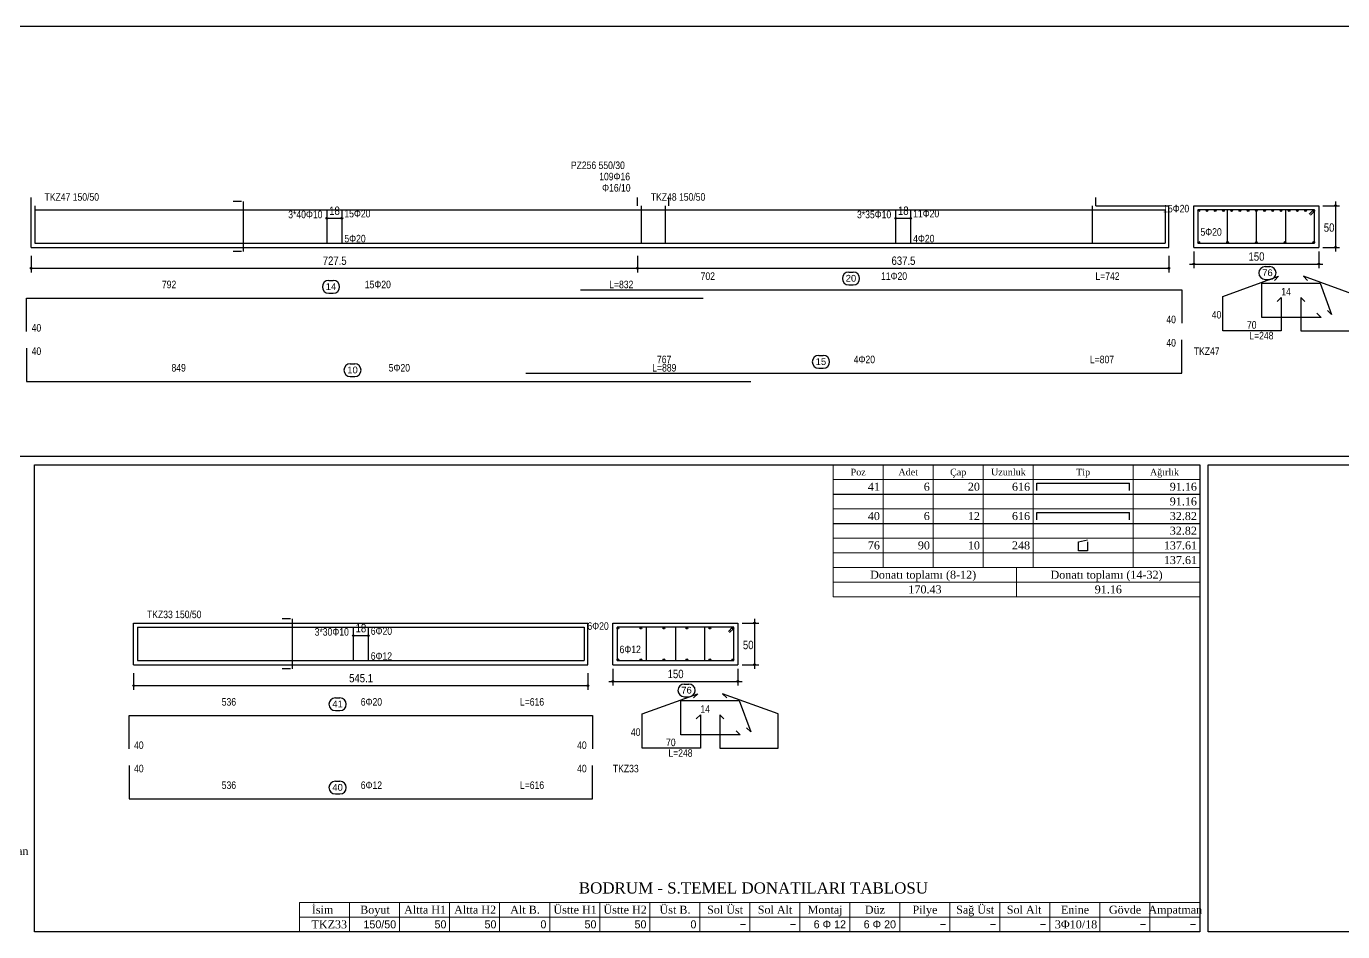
# Model space of a CAD drawing. Header units: metres. Extents: x 419734 to 420376, y 4564732 to 4565123.
# Drawn here: x 420138.41 to 420154.2, y 4565041.7 to 4565052.57 of the extents above; entities that cross this region are included whole.
import ezdxf

# ---------------------------------------------------------------- set-up
doc = ezdxf.new("R2010")
doc.units = ezdxf.units.M
for name, color, linetype in [('Standart', 7, 'Continuous'), ('SW_DIM', 33, 'Continuous'), ('SW_REINFORCEMENT', 7, 'Continuous'), ('SW_SEZIONI_CARPENTERIA', 4, 'Continuous'), ('SW_TXT_TESTI', 1, 'Continuous')]:
    doc.layers.add(name, color=color, linetype=linetype)
doc.styles.add('ACA_1', font='ARIALN.TTF')
doc.styles.add('arial_1_18', font='arial.ttf', dxfattribs={"height": 0.2})
doc.styles.add('SWS', font='ARIALN.TTF')
doc.styles.add('symbol_1_18', font='symbol.ttf', dxfattribs={"height": 0.2})
doc.styles.add('times new roman_1_18', font='times.ttf', dxfattribs={"height": 0.2})

msp = doc.modelspace()

# ---------------------------------------------------------------- linework, layer by layer
for points in [[(420137.27244, 4565052.56868), (420169.0396, 4565052.56868), (420169.0396, 4565047.40746), (420137.27244, 4565047.40746)], [(420138.50152, 4565047.30746), (420152.48512, 4565047.30746), (420152.48512, 4565041.70378), (420138.50152, 4565041.70378)], [(420152.58512, 4565047.30746), (420169.0396, 4565047.30746), (420169.0396, 4565041.70378), (420152.58512, 4565041.70378)]]:
    msp.add_lwpolyline(points, close=True)
at = {"layer": 'Standart', "color": 1, "linetype": 'Continuous', "lineweight": 5}
for points in [[(420148.08512, 4565047.30746), (420152.48512, 4565047.30746)], [(420148.08512, 4565047.30746), (420148.08512, 4565045.72346)], [(420148.68512, 4565047.30746), (420148.68512, 4565046.07546)], [(420149.28512, 4565047.30746), (420149.28512, 4565046.07546)], [(420149.88512, 4565047.30746), (420149.88512, 4565046.07546)], [(420150.48512, 4565047.30746), (420150.48512, 4565046.07546)], [(420151.68512, 4565047.30746), (420151.68512, 4565046.07546)], [(420152.48512, 4565047.30746), (420152.48512, 4565045.72346)], [(420148.08512, 4565047.13146), (420152.48512, 4565047.13146)], [(420148.08512, 4565046.77946), (420152.48512, 4565046.77946)], [(420148.08512, 4565046.42746), (420152.48512, 4565046.42746)], [(420148.08512, 4565046.25146), (420152.48512, 4565046.25146)], [(420148.08512, 4565046.07546), (420152.48512, 4565046.07546)], [(420150.28512, 4565046.07546), (420150.28512, 4565045.72346)], [(420148.08512, 4565045.89946), (420152.48512, 4565045.89946)], [(420148.08512, 4565045.72346), (420152.48512, 4565045.72346)], [(420141.68512, 4565042.05578), (420152.48512, 4565042.05578)], [(420141.68512, 4565042.05578), (420141.68512, 4565041.70378)], [(420142.28512, 4565042.05578), (420142.28512, 4565041.70378)], [(420142.88512, 4565042.05578), (420142.88512, 4565041.70378)], [(420143.48512, 4565042.05578), (420143.48512, 4565041.70378)], [(420144.08512, 4565042.05578), (420144.08512, 4565041.70378)], [(420144.68512, 4565042.05578), (420144.68512, 4565041.70378)], [(420145.28512, 4565042.05578), (420145.28512, 4565041.70378)], [(420145.88512, 4565042.05578), (420145.88512, 4565041.70378)], [(420146.48512, 4565042.05578), (420146.48512, 4565041.70378)], [(420147.08512, 4565042.05578), (420147.08512, 4565041.70378)], [(420147.68512, 4565042.05578), (420147.68512, 4565041.70378)], [(420148.28512, 4565042.05578), (420148.28512, 4565041.70378)], [(420148.88512, 4565042.05578), (420148.88512, 4565041.70378)], [(420149.48512, 4565042.05578), (420149.48512, 4565041.70378)], [(420150.08512, 4565042.05578), (420150.08512, 4565041.70378)], [(420150.68512, 4565042.05578), (420150.68512, 4565041.70378)], [(420151.28512, 4565042.05578), (420151.28512, 4565041.70378)], [(420151.88512, 4565042.05578), (420151.88512, 4565041.70378)], [(420152.48512, 4565042.05578), (420152.48512, 4565041.70378)], [(420141.68512, 4565041.87978), (420152.48512, 4565041.87978)], [(420141.68512, 4565041.70378), (420152.48512, 4565041.70378)]]:
    msp.add_lwpolyline(points, dxfattribs=at)
at = {"layer": 'Standart', "color": 7, "linetype": 'Continuous', "lineweight": -3}
for points in [[(420150.52912, 4565047.08746), (420151.64112, 4565047.08746)], [(420150.52912, 4565046.99946), (420150.52912, 4565047.08746)], [(420151.64112, 4565046.99946), (420151.64112, 4565047.08746)], [(420150.52912, 4565046.73546), (420151.64112, 4565046.73546)], [(420150.52912, 4565046.64746), (420150.52912, 4565046.73546)], [(420151.64112, 4565046.64746), (420151.64112, 4565046.73546)], [(420151.03012, 4565046.38346), (420151.13737, 4565046.40546)], [(420151.03012, 4565046.27346), (420151.03012, 4565046.38346)], [(420151.14012, 4565046.38346), (420151.14012, 4565046.27346)], [(420151.14012, 4565046.27346), (420151.03012, 4565046.27346)]]:
    msp.add_lwpolyline(points, dxfattribs=at)
at = {"layer": 'SW_DIM'}
for points in [[(420154.11423, 4565050.4659), (420154.11423, 4565049.8659)], [(420153.96423, 4565050.4159), (420154.16423, 4565050.4159)], [(420142.01173, 4565050.2659), (420142.19173, 4565050.2659)], [(420148.83673, 4565050.2659), (420149.01673, 4565050.2659)], [(420138.46423, 4565049.8159), (420138.46423, 4565049.6159)], [(420145.73923, 4565049.8159), (420145.73923, 4565049.6159)], [(420152.11423, 4565049.8159), (420152.11423, 4565049.6159)], [(420152.41423, 4565049.8659), (420152.41423, 4565049.6659)], [(420153.91423, 4565049.8659), (420153.91423, 4565049.6659)], [(420153.96423, 4565049.9159), (420154.16423, 4565049.9159)], [(420138.46423, 4565049.6659), (420152.11423, 4565049.6659)], [(420152.36423, 4565049.7159), (420153.96423, 4565049.7159)], [(420146.99389, 4565045.40638), (420147.19389, 4565045.40638)], [(420147.14389, 4565045.45638), (420147.14389, 4565044.85638)], [(420142.3286, 4565045.25638), (420142.5086, 4565045.25638)], [(420146.99389, 4565044.90638), (420147.19389, 4565044.90638)], [(420139.69332, 4565044.80638), (420139.69332, 4565044.60638)], [(420145.14389, 4565044.80638), (420145.14389, 4565044.60638)], [(420145.44389, 4565044.85638), (420145.44389, 4565044.65638)], [(420146.94389, 4565044.85638), (420146.94389, 4565044.65638)], [(420139.69332, 4565044.65638), (420145.14389, 4565044.65638)], [(420145.39389, 4565044.70638), (420146.99389, 4565044.70638)]]:
    msp.add_lwpolyline(points, dxfattribs=at)
for centre in [(420142.01173, 4565050.2659), (420142.19173, 4565050.2659), (420148.83673, 4565050.2659), (420149.01673, 4565050.2659), (420154.11423, 4565050.4159), (420154.11423, 4565049.9159), (420138.46423, 4565049.6659), (420145.73923, 4565049.6659), (420152.11423, 4565049.6659), (420152.41423, 4565049.7159), (420153.91423, 4565049.7159), (420147.14389, 4565045.40638), (420142.3286, 4565045.25638), (420142.5086, 4565045.25638), (420147.14389, 4565044.90638), (420139.69332, 4565044.65638), (420145.14389, 4565044.65638), (420145.44389, 4565044.70638), (420146.94389, 4565044.70638)]:
    msp.add_circle(centre, 0.01, dxfattribs=at)
at = {"layer": 'SW_REINFORCEMENT', "color": 7, "ltscale": 0.05, "flags": 128}
for points in [[(420138.50923, 4565050.4159), (420138.50923, 4565049.9659)], [(420138.50923, 4565050.3659), (420152.06923, 4565050.3659)], [(420142.01173, 4565050.3659), (420142.01173, 4565049.9659)], [(420142.19173, 4565050.3659), (420142.19173, 4565049.9659)], [(420145.78423, 4565050.4159), (420145.78423, 4565049.9659)], [(420146.06923, 4565050.4159), (420146.06923, 4565049.9659)], [(420148.83673, 4565050.3659), (420148.83673, 4565049.9659)], [(420149.01673, 4565050.3659), (420149.01673, 4565049.9659)], [(420151.19423, 4565050.4159), (420151.19423, 4565049.9659)], [(420152.06923, 4565050.3659), (420152.06923, 4565049.9659)], [(420153.86423, 4565050.3659), (420152.46423, 4565050.3659)], [(420152.46423, 4565050.3659), (420152.46423, 4565049.9659)], [(420152.81423, 4565050.3659), (420152.81423, 4565049.9659)], [(420153.16423, 4565050.3659), (420153.16423, 4565049.9659)], [(420153.51423, 4565050.3659), (420153.51423, 4565049.9659)], [(420153.84963, 4565050.3659), (420153.80013, 4565050.3164)], [(420153.86423, 4565050.3513), (420153.81473, 4565050.3018)], [(420153.86423, 4565049.9659), (420153.86423, 4565050.3659)], [(420138.50923, 4565049.9659), (420152.06923, 4565049.9659)], [(420152.46423, 4565049.9659), (420153.86423, 4565049.9659)], [(420153.27098, 4565049.68516), (420153.32498, 4565049.68516)], [(420142.03436, 4565049.5189), (420142.08836, 4565049.5189)], [(420148.27352, 4565049.6189), (420148.32752, 4565049.6189)], [(420152.76423, 4565049.3259), (420153.43141, 4565049.56873)], [(420153.2309, 4565049.0759), (420153.2309, 4565049.4859)], [(420153.2309, 4565049.4859), (420153.9309, 4565049.4859)], [(420153.27098, 4565049.53216), (420153.32498, 4565049.53216)], [(420153.43141, 4565049.56873), (420153.38192, 4565049.51923)], [(420154.39756, 4565049.3259), (420153.73038, 4565049.56873)], [(420153.73038, 4565049.56873), (420153.77988, 4565049.51923)], [(420153.9309, 4565049.4859), (420154.06771, 4565049.11002)], [(420142.03436, 4565049.3659), (420142.08836, 4565049.3659)], [(420145.05339, 4565049.4059), (420152.26923, 4565049.4059)], [(420148.27352, 4565049.4659), (420148.32752, 4565049.4659)], [(420152.26923, 4565049.4059), (420152.26923, 4565049.0059)], [(420152.76423, 4565048.9159), (420152.76423, 4565049.3259)], [(420138.40923, 4565048.9059), (420138.40923, 4565049.3059)], [(420138.40923, 4565049.3059), (420146.52508, 4565049.3059)], [(420153.41473, 4565049.2664), (420153.46423, 4565049.3159)], [(420153.46423, 4565049.3159), (420153.46423, 4565048.9159)], [(420153.74706, 4565049.2664), (420153.69756, 4565049.3159)], [(420153.69756, 4565049.3159), (420153.69756, 4565048.9159)], [(420153.9409, 4565049.0759), (420153.2309, 4565049.0759)], [(420153.8914, 4565049.12539), (420153.9409, 4565049.0759)], [(420154.06771, 4565049.11002), (420154.01821, 4565049.15952)], [(420153.46423, 4565048.9159), (420152.76423, 4565048.9159)], [(420153.69756, 4565048.9159), (420154.39756, 4565048.9159)], [(420138.40923, 4565048.7059), (420138.40923, 4565048.3059)], [(420152.26923, 4565048.4059), (420152.26923, 4565048.8059)], [(420147.91341, 4565048.6189), (420147.96741, 4565048.6189)], [(420142.29255, 4565048.5189), (420142.34655, 4565048.5189)], [(420144.39864, 4565048.4059), (420152.26923, 4565048.4059)], [(420147.91341, 4565048.4659), (420147.96741, 4565048.4659)], [(420138.40923, 4565048.3059), (420147.09883, 4565048.3059)], [(420142.29255, 4565048.3659), (420142.34655, 4565048.3659)], [(420139.73832, 4565045.35638), (420139.73832, 4565044.95638)], [(420139.73832, 4565045.35638), (420145.09889, 4565045.35638)], [(420142.3286, 4565045.35638), (420142.3286, 4565044.95638)], [(420142.5086, 4565045.35638), (420142.5086, 4565044.95638)], [(420145.09889, 4565045.35638), (420145.09889, 4565044.95638)], [(420146.89389, 4565045.35638), (420145.49389, 4565045.35638)], [(420145.49389, 4565045.35638), (420145.49389, 4565044.95638)], [(420145.84389, 4565045.35638), (420145.84389, 4565044.95638)], [(420146.19389, 4565045.35638), (420146.19389, 4565044.95638)], [(420146.54389, 4565045.35638), (420146.54389, 4565044.95638)], [(420146.87929, 4565045.35638), (420146.82979, 4565045.30688)], [(420146.89389, 4565045.34178), (420146.84439, 4565045.29228)], [(420146.89389, 4565044.95638), (420146.89389, 4565045.35638)], [(420139.73832, 4565044.95638), (420145.09889, 4565044.95638)], [(420145.49389, 4565044.95638), (420146.89389, 4565044.95638)], [(420146.30063, 4565044.67564), (420146.35463, 4565044.67564)], [(420142.11357, 4565044.50938), (420142.16757, 4565044.50938)], [(420145.79389, 4565044.31638), (420146.46107, 4565044.55921)], [(420146.26055, 4565044.06638), (420146.26055, 4565044.47638)], [(420146.26055, 4565044.47638), (420146.96055, 4565044.47638)], [(420146.30063, 4565044.52264), (420146.35463, 4565044.52264)], [(420146.46107, 4565044.55921), (420146.41157, 4565044.50971)], [(420147.42722, 4565044.31638), (420146.76004, 4565044.55921)], [(420146.76004, 4565044.55921), (420146.80953, 4565044.50971)], [(420146.96055, 4565044.47638), (420147.09736, 4565044.1005)], [(420139.63832, 4565043.89638), (420139.63832, 4565044.29638)], [(420139.63832, 4565044.29638), (420145.19889, 4565044.29638)], [(420142.11357, 4565044.35638), (420142.16757, 4565044.35638)], [(420145.19889, 4565044.29638), (420145.19889, 4565043.89638)], [(420145.79389, 4565043.90638), (420145.79389, 4565044.31638)], [(420146.44439, 4565044.25688), (420146.49389, 4565044.30638)], [(420146.49389, 4565044.30638), (420146.49389, 4565043.90638)], [(420146.77672, 4565044.25688), (420146.72722, 4565044.30638)], [(420146.72722, 4565044.30638), (420146.72722, 4565043.90638)], [(420147.42722, 4565043.90638), (420147.42722, 4565044.31638)], [(420146.92105, 4565044.11587), (420146.97055, 4565044.06638)], [(420147.09736, 4565044.1005), (420147.04786, 4565044.15)], [(420146.97055, 4565044.06638), (420146.26055, 4565044.06638)], [(420146.49389, 4565043.90638), (420145.79389, 4565043.90638)], [(420146.72722, 4565043.90638), (420147.42722, 4565043.90638)], [(420139.63832, 4565043.69638), (420139.63832, 4565043.29638)], [(420145.19889, 4565043.29638), (420145.19889, 4565043.69638)], [(420142.11357, 4565043.50938), (420142.16757, 4565043.50938)], [(420142.11357, 4565043.35638), (420142.16757, 4565043.35638)], [(420139.63832, 4565043.29638), (420145.19889, 4565043.29638)]]:
    msp.add_lwpolyline(points, dxfattribs=at)
at = {"layer": 'SW_REINFORCEMENT', "color": 7, "ltscale": 0.05}
for centre in [(420152.47423, 4565050.3559), (420152.5728, 4565050.3559), (420152.67137, 4565050.3559), (420152.76995, 4565050.3559), (420152.86852, 4565050.3559), (420152.96709, 4565050.3559), (420153.06566, 4565050.3559), (420153.16423, 4565050.3559), (420153.2628, 4565050.3559), (420153.36137, 4565050.3559), (420153.45995, 4565050.3559), (420153.55852, 4565050.3559), (420153.65709, 4565050.3559), (420153.75566, 4565050.3559), (420153.85423, 4565050.3559), (420152.47423, 4565049.9759), (420152.81923, 4565049.9759), (420153.16423, 4565049.9759), (420153.50923, 4565049.9759), (420153.85423, 4565049.9759), (420145.50389, 4565045.34638), (420145.77989, 4565045.34638), (420146.05589, 4565045.34638), (420146.33189, 4565045.34638), (420146.60789, 4565045.34638), (420146.88389, 4565045.34638), (420145.50389, 4565044.96638), (420145.77989, 4565044.96638), (420146.05589, 4565044.96638), (420146.33189, 4565044.96638), (420146.60789, 4565044.96638), (420146.88389, 4565044.96638)]:
    msp.add_circle(centre, 0.01, dxfattribs=at)
for centre, start, end in [((420153.27098, 4565049.60866), 90, 270), ((420153.32498, 4565049.60866), 270, 90), ((420142.03436, 4565049.4424), 90, 270), ((420142.08836, 4565049.4424), 270, 90), ((420148.27352, 4565049.5424), 90, 270), ((420148.32752, 4565049.5424), 270, 90), ((420147.91341, 4565048.5424), 90, 270), ((420147.96741, 4565048.5424), 270, 90), ((420142.29255, 4565048.4424), 90, 270), ((420142.34655, 4565048.4424), 270, 90), ((420146.30063, 4565044.59914), 90, 270), ((420146.35463, 4565044.59914), 270, 90), ((420142.11357, 4565044.43288), 90, 270), ((420142.16757, 4565044.43288), 270, 90), ((420142.11357, 4565043.43288), 90, 270), ((420142.16757, 4565043.43288), 270, 90)]:
    msp.add_arc(centre, 0.0765, start, end, dxfattribs=at)
at = {"layer": 'SW_SEZIONI_CARPENTERIA'}
for points in [[(420138.46423, 4565049.9159), (420138.46423, 4565050.5159)], [(420140.98548, 4565050.4659), (420140.88548, 4565050.4659)], [(420141.01048, 4565049.8659), (420141.01048, 4565050.4659)], [(420145.73923, 4565050.4159), (420145.73923, 4565050.5159)], [(420146.11423, 4565050.4159), (420146.11423, 4565050.5159)], [(420151.23923, 4565050.4159), (420151.23923, 4565050.5159)], [(420151.23923, 4565050.4159), (420152.11423, 4565050.4159)], [(420152.11423, 4565049.9159), (420152.11423, 4565050.4159)], [(420152.41423, 4565049.9159), (420152.41423, 4565050.4159)], [(420152.41423, 4565050.4159), (420153.91423, 4565050.4159)], [(420153.91423, 4565050.4159), (420153.91423, 4565049.9159)], [(420138.46423, 4565049.9159), (420152.11423, 4565049.9159)], [(420140.98548, 4565049.8659), (420140.88548, 4565049.8659)], [(420152.41423, 4565049.9159), (420153.91423, 4565049.9159)], [(420139.69332, 4565044.90638), (420139.69332, 4565045.40638)], [(420139.69332, 4565045.40638), (420145.14389, 4565045.40638)], [(420141.57602, 4565045.45638), (420141.47602, 4565045.45638)], [(420141.60102, 4565044.85638), (420141.60102, 4565045.45638)], [(420145.14389, 4565044.90638), (420145.14389, 4565045.40638)], [(420145.44389, 4565044.90638), (420145.44389, 4565045.40638)], [(420145.44389, 4565045.40638), (420146.94389, 4565045.40638)], [(420146.94389, 4565045.40638), (420146.94389, 4565044.90638)], [(420139.69332, 4565044.90638), (420145.14389, 4565044.90638)], [(420145.44389, 4565044.90638), (420146.94389, 4565044.90638)], [(420141.57602, 4565044.85638), (420141.47602, 4565044.85638)]]:
    msp.add_lwpolyline(points, dxfattribs=at)
at = {"layer": 'SW_TXT_TESTI', "linetype": 'Continuous', "lineweight": -3}
for points in [[(420148.08512, 4565046.95546), (420152.48512, 4565046.95546)], [(420148.08512, 4565046.60346), (420152.48512, 4565046.60346)]]:
    msp.add_lwpolyline(points, dxfattribs=at)

# ---------------------------------------------------------------- texts
at = {"layer": 'Standart', "color": 3, "linetype": 'Continuous', "lineweight": 5, "style": 'arial_1_18'}
for s, p in [('76', (420153.23505, 4565049.57099)), ('14', (420141.99843, 4565049.40472)), ('20', (420148.23759, 4565049.50472)), ('15', (420147.87748, 4565048.50472)), ('10', (420142.25662, 4565048.40472)), ('76', (420146.2647, 4565044.56147)), ('41', (420142.07764, 4565044.3952)), ('40', (420142.07764, 4565043.3952))]:
    msp.add_text(s, height=0.081, dxfattribs=at).set_placement(p)
at = {"layer": 'SW_DIM', "style": 'SWS'}
for s, p in [('18', (420142.03958, 4565050.3059)), ('18', (420148.86458, 4565050.3059)), ('50', (420153.97423, 4565050.10374)), ('727.5', (420141.96189, 4565049.7059)), ('637.5', (420148.78689, 4565049.7059)), ('150', (420153.071, 4565049.7559)), ('18', (420142.35645, 4565045.29638)), ('50', (420147.00389, 4565045.09422)), ('545.1', (420142.27876, 4565044.69638)), ('150', (420146.10066, 4565044.74638))]:
    msp.add_text(s, height=0.1, dxfattribs=at).set_placement(p)
at = {"layer": 'SW_REINFORCEMENT', "color": 1, "style": 'ACA_1'}
for s, p in [('PZ256 550/30', (420144.93948, 4565050.8559)), ('109Φ16', (420145.27954, 4565050.7209)), ('Φ16/10', (420145.31451, 4565050.5859)), ('TKZ47 150/50', (420138.62423, 4565050.4759)), ('TKZ48 150/50', (420145.89923, 4565050.4759)), ('3*40Φ10', (420141.54842, 4565050.2659)), ('15Φ20', (420142.22173, 4565050.2759)), ('3*35Φ10', (420148.37342, 4565050.2659)), ('11Φ20', (420149.04673, 4565050.2759)), ('15Φ20', (420152.04651, 4565050.3359)), ('5Φ20', (420152.49423, 4565050.0559)), ('5Φ20', (420142.22173, 4565049.9759)), ('4Φ20', (420149.04673, 4565049.9759)), ('792', (420140.0324, 4565049.4259)), ('15Φ20', (420142.46715, 4565049.4259)), ('L=832', (420145.39961, 4565049.4259)), ('702', (420146.49656, 4565049.5259)), ('11Φ20', (420148.66131, 4565049.5259)), ('L=742', (420151.23376, 4565049.5259)), ('14', (420153.46423, 4565049.3399)), ('40', (420152.08493, 4565049.0059)), ('40', (420152.62993, 4565049.0629)), ('70', (420153.05208, 4565048.9399)), ('40', (420138.46923, 4565048.9059)), ('L=248', (420153.08035, 4565048.8119)), ('40', (420138.46923, 4565048.6259)), ('40', (420152.08493, 4565048.7259)), ('TKZ47', (420152.41423, 4565048.6259)), ('767', (420145.97276, 4565048.5259)), ('4Φ20', (420148.33393, 4565048.5259)), ('L=807', (420151.16829, 4565048.5259)), ('849', (420140.14715, 4565048.4259)), ('5Φ20', (420142.75403, 4565048.4259)), ('L=889', (420145.91598, 4565048.4259)), ('TKZ33 150/50', (420139.85332, 4565045.46638)), ('6Φ20', (420145.13832, 4565045.32638)), ('3*30Φ10', (420141.86529, 4565045.25638)), ('6Φ20', (420142.5386, 4565045.26638)), ('6Φ12', (420145.52389, 4565045.04638)), ('6Φ12', (420142.5386, 4565044.96638)), ('536', (420140.75043, 4565044.41638)), ('6Φ20', (420142.4186, 4565044.41638)), ('L=616', (420144.32894, 4565044.41638)), ('14', (420146.49389, 4565044.33038)), ('40', (420145.65958, 4565044.05338)), ('40', (420139.69832, 4565043.89638)), ('40', (420145.01458, 4565043.89638)), ('70', (420146.08173, 4565043.93038)), ('L=248', (420146.11, 4565043.80238)), ('40', (420139.69832, 4565043.61638)), ('40', (420145.01458, 4565043.61638)), ('TKZ33', (420145.44389, 4565043.61638)), ('536', (420140.75043, 4565043.41638)), ('6Φ12', (420142.4186, 4565043.41638)), ('L=616', (420144.32894, 4565043.41638))]:
    msp.add_text(s, height=0.09, dxfattribs=at).set_placement(p)
at = {"layer": 'SW_SEZIONI_CARPENTERIA', "style": 'times new roman_1_18'}
for s, height, p in [('Poz', 0.08, (420148.29641, 4565047.17946)), ('Adet', 0.08, (420148.87016, 4565047.17946)), ('Çap', 0.08, (420149.48986, 4565047.17946)), ('Uzunluk', 0.08, (420149.98139, 4565047.17946)), ('Tip', 0.08, (420151.00296, 4565047.17946)), ('Ağırlık', 0.08, (420151.88793, 4565047.17946)), ('Donatı toplamı (8-12)', 0.096, (420148.53056, 4565045.93946)), ('Donatı toplamı (14-32)', 0.096, (420150.69505, 4565045.93946)), ('Ampatman', 0.096, (420137.78626, 4565042.62378)), ('İsim', 0.096, (420141.83145, 4565041.91978)), ('Boyut', 0.096, (420142.41158, 4565041.91978)), ('Altta H1', 0.096, (420142.93875, 4565041.91978)), ('Altta H2', 0.096, (420143.53875, 4565041.91978)), ('Alt B.', 0.096, (420144.21166, 4565041.91978)), ('Üstte H1', 0.096, (420144.7309, 4565041.91978)), ('Üstte H2', 0.096, (420145.3309, 4565041.91978)), ('Üst B.', 0.096, (420146.0038, 4565041.91978)), ('Sol Üst', 0.096, (420146.57418, 4565041.91978)), ('Sol Alt', 0.096, (420147.18204, 4565041.91978)), ('Montaj', 0.096, (420147.78008, 4565041.91978)), ('Düz', 0.096, (420148.46689, 4565041.91978)), ('Pilye', 0.096, (420149.03923, 4565041.91978)), ('Sağ Üst', 0.096, (420149.5624, 4565041.91978)), ('Sol Alt', 0.096, (420150.17026, 4565041.91978)), ('Enine', 0.096, (420150.81951, 4565041.91978)), ('Gövde', 0.096, (420151.39587, 4565041.91978)), ('Ampatman', 0.096, (420151.86986, 4565041.91978))]:
    msp.add_text(s, height=height, dxfattribs=at).set_placement(p)
at = {"layer": 'SW_TXT_TESTI', "linetype": 'Continuous', "lineweight": 5}
for s, height, style, p in [('41', 0.096, 'times new roman_1_18', (420148.50308, 4565046.99546)), ('6', 0.096, 'times new roman_1_18', (420149.1741, 4565046.99546)), ('20', 0.096, 'times new roman_1_18', (420149.70308, 4565046.99546)), ('616', 0.096, 'times new roman_1_18', (420150.23206, 4565046.99546)), ('91.16', 0.096, 'times new roman_1_18', (420152.12554, 4565046.99546)), ('91.16', 0.096, 'times new roman_1_18', (420152.12554, 4565046.81946)), ('40', 0.096, 'times new roman_1_18', (420148.50308, 4565046.64346)), ('6', 0.096, 'times new roman_1_18', (420149.1741, 4565046.64346)), ('12', 0.096, 'times new roman_1_18', (420149.70308, 4565046.64346)), ('616', 0.096, 'times new roman_1_18', (420150.23206, 4565046.64346)), ('32.82', 0.096, 'times new roman_1_18', (420152.12554, 4565046.64346)), ('32.82', 0.096, 'times new roman_1_18', (420152.12554, 4565046.46746)), ('76', 0.096, 'times new roman_1_18', (420148.50308, 4565046.29146)), ('90', 0.096, 'times new roman_1_18', (420149.10308, 4565046.29146)), ('10', 0.096, 'times new roman_1_18', (420149.70308, 4565046.29146)), ('248', 0.096, 'times new roman_1_18', (420150.23206, 4565046.29146)), ('137.61', 0.096, 'times new roman_1_18', (420152.05452, 4565046.29146)), ('137.61', 0.096, 'times new roman_1_18', (420152.05452, 4565046.11546)), ('170.43', 0.096, 'times new roman_1_18', (420148.98982, 4565045.76346)), ('91.16', 0.096, 'times new roman_1_18', (420151.22533, 4565045.76346)), ('BODRUM - S.TEMEL DONATILARI TABLOSU', 0.1344, 'times new roman_1_18', (420145.03513, 4565042.16138)), ('TKZ33', 0.096, 'times new roman_1_18', (420141.82718, 4565041.74378)), ('150/50', 0.096, 'symbol_1_18', (420142.45086, 4565041.74378)), ('50', 0.096, 'symbol_1_18', (420143.3032, 4565041.74378)), ('50', 0.096, 'symbol_1_18', (420143.9032, 4565041.74378)), ('0', 0.096, 'symbol_1_18', (420144.57416, 4565041.74378)), ('50', 0.096, 'symbol_1_18', (420145.1032, 4565041.74378)), ('50', 0.096, 'symbol_1_18', (420145.7032, 4565041.74378)), ('0', 0.096, 'symbol_1_18', (420146.37416, 4565041.74378)), ('-', 0.096, 'symbol_1_18', (420146.9672, 4565041.74378)), ('-', 0.096, 'symbol_1_18', (420147.5672, 4565041.74378)), ('6 F 12', 0.096, 'symbol_1_18', (420147.85294, 4565041.74378)), ('6 F 20', 0.096, 'symbol_1_18', (420148.45294, 4565041.74378)), ('-', 0.096, 'symbol_1_18', (420149.3672, 4565041.74378)), ('-', 0.096, 'symbol_1_18', (420149.9672, 4565041.74378)), ('-', 0.096, 'symbol_1_18', (420150.5672, 4565041.74378)), ('3Φ10/18', 0.096, 'times new roman_1_18', (420150.74689, 4565041.74378)), ('-', 0.096, 'symbol_1_18', (420151.7672, 4565041.74378)), ('-', 0.096, 'symbol_1_18', (420152.3672, 4565041.74378))]:
    msp.add_text(s, height=height, dxfattribs=dict(at, style=style)).set_placement(p)

doc.saveas('drawing.dxf')
